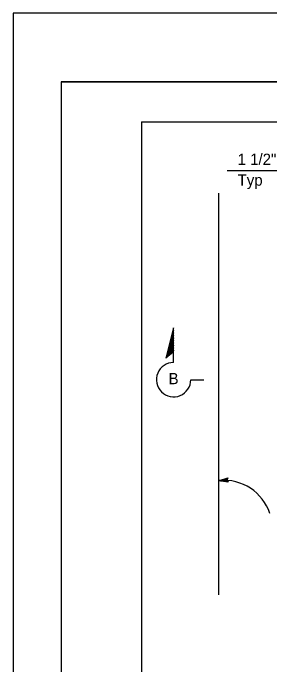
# Model space of a CAD drawing. Extents: x -893 to 867, y -474 to 712.
# Drawn here: x -893.5 to -733.3, y 305 to 712 of the extents above; entities that cross this region are included whole.
import ezdxf

# ---------------------------------------------------------------- set-up
doc = ezdxf.new("R2010")
doc.units = 0
for name, color, linetype in [('10 Sheet Format', 7, 'Continuous'), ('22 Misc Cnst Det', 7, 'Continuous'), ('56 Stage 3 Anno', 7, 'Continuous'), ('57 Undefined', 7, 'Continuous'), ('60 Nongeo Data', 7, 'Continuous')]:
    doc.layers.add(name, color=color, linetype=linetype)

msp = doc.modelspace()

# ---------------------------------------------------------------- linework, layer by layer
at = {"layer": '10 Sheet Format'}
for p, q in [((-863.46, 668.96), (-863.46, -431.04)), ((-863.46, 668.96), (836.54, 668.96)), ((-813.45, 643.96), (811.55, 643.96)), ((-813.45, 643.96), (-813.45, -406.04))]:
    msp.add_line(p, q, dxfattribs=at)
for points in [[(-893.46, -474.04), (866.54, -474.04), (866.54, 711.96), (-893.46, 711.96)], [(-863.46, -431.04), (836.54, -431.04), (836.54, 668.96), (-863.46, 668.96)]]:
    msp.add_lwpolyline(points, close=True, dxfattribs=at)
at = {"layer": '22 Misc Cnst Det'}
for p, q in [((-793.4, 515.5), (-798.23, 496.55)), ((-793.4, 513.94), (-797.73, 496.96)), ((-793.4, 493.79), (-793.4, 515.5)), ((-793.4, 512.38), (-797.23, 497.36)), ((-793.4, 510.83), (-796.73, 497.77)), ((-793.4, 509.27), (-796.23, 498.17)), ((-793.4, 507.71), (-795.73, 498.58)), ((-793.4, 506.15), (-795.23, 498.98)), ((-793.4, 504.59), (-794.73, 499.39)), ((-793.4, 503.03), (-794.23, 499.8)), ((-793.4, 501.48), (-793.73, 500.2)), ((-793.4, 500.47), (-798.23, 496.55)), ((-782.69, 483.08), (-774.54, 483.08))]:
    msp.add_line(p, q, dxfattribs=at)
msp.add_arc((-793.4, 483.08), 10.72, 90, 0.0005, dxfattribs=at)
at = {"layer": '56 Stage 3 Anno'}
for p, q in [((-725.05, 613.47), (-760.06, 613.47)), ((-765.44, 419.91), (-759.58, 421.77)), ((-759.34, 419.11), (-765.44, 419.91)), ((-765.44, 419.91), (-765.44, 419.91)), ((-759.59, 419.45), (-764.07, 420.03)), ((-764.05, 420.04), (-759.78, 421.39)), ((-762.69, 420.15), (-759.93, 421.03)), ((-759.86, 419.78), (-762.69, 420.15)), ((-761.31, 420.28), (-760.13, 420.65)), ((-760.06, 420.11), (-761.31, 420.28)), ((-759.58, 421.77), (-760.26, 420.37)), ((-760.26, 420.37), (-759.34, 419.11)), ((-759.58, 421.77), (-759.58, 421.77)), ((-759.34, 419.11), (-759.34, 419.11))]:
    msp.add_line(p, q, dxfattribs=at)
msp.add_arc((-762.36, 389.66), 30.69, 18.8896, 94.4111, dxfattribs=at)
at = {"layer": '60 Nongeo Data'}
msp.add_line((-765.44, 599.6), (-765.44, 348.82), dxfattribs=at)

# ---------------------------------------------------------------- texts
at = {"layer": '57 Undefined'}
for s, p in [('1 1/2"', (-753.49, 617.18)), ('Typ', (-753.49, 604.18)), ('B', (-796.5, 480.28))]:
    msp.add_text(s, height=7, dxfattribs=at).set_placement(p)

doc.saveas('drawing.dxf')
